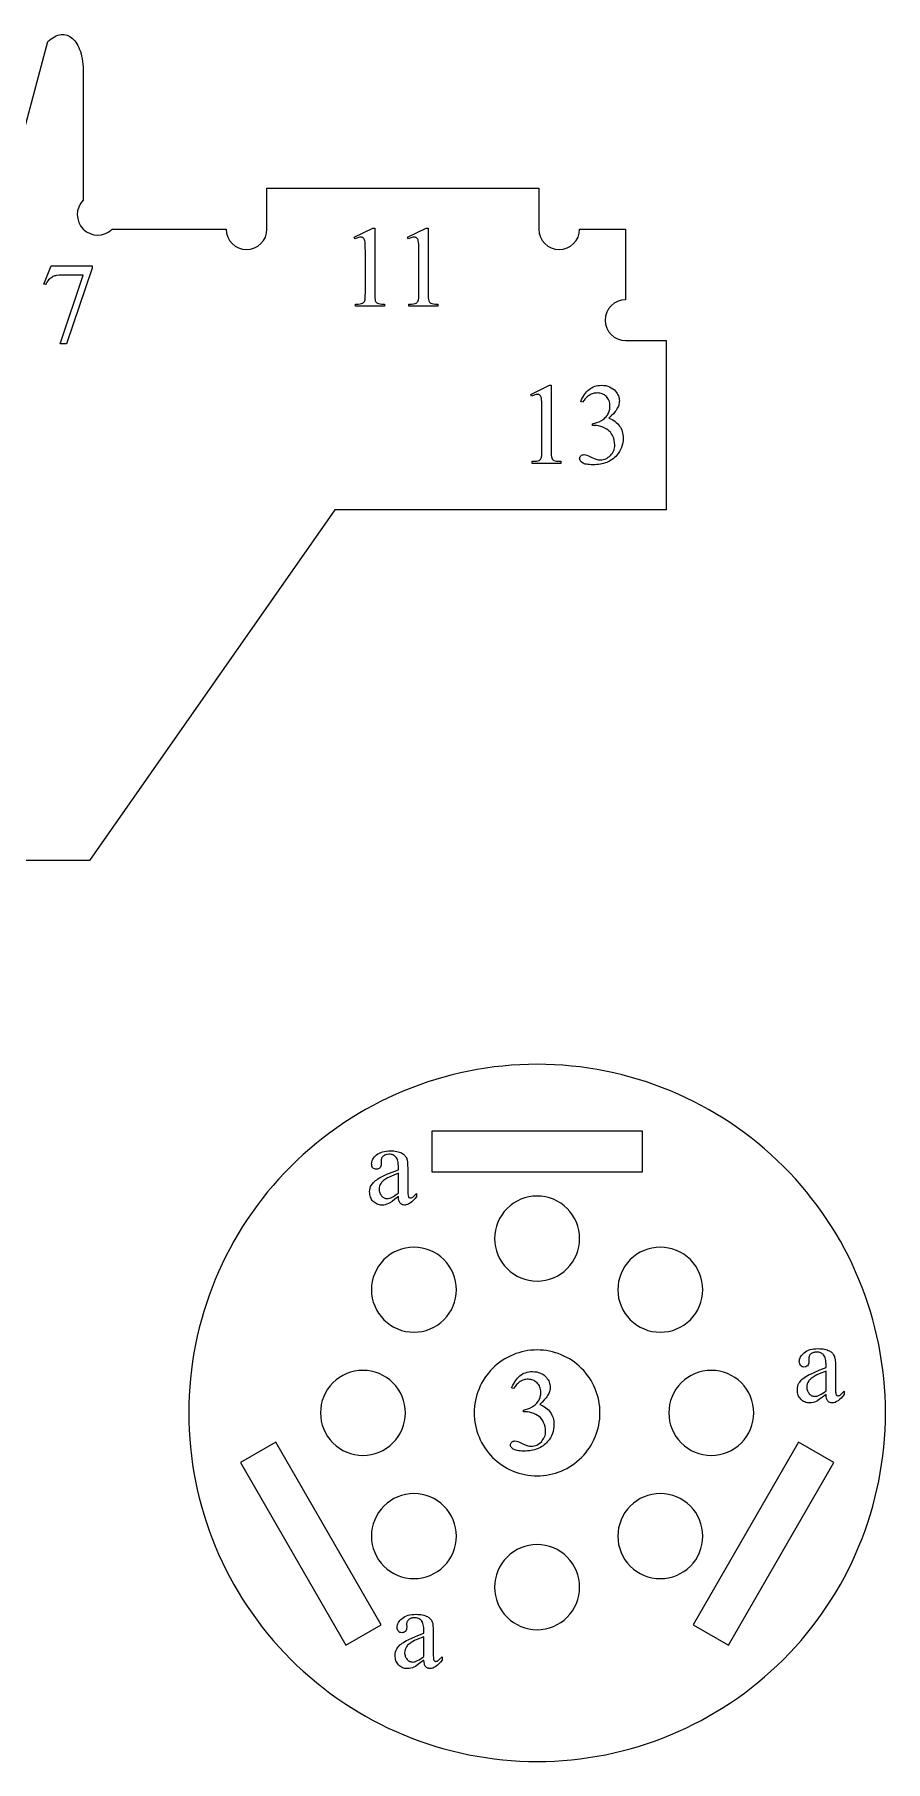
# Model space of a CAD drawing. Extents: x 9 to 960, y -397 to 558.
# Drawn here: x 188.7 to 288.9, y 350.1 to 553.3 of the extents above; entities that cross this region are included whole.
import ezdxf

# ---------------------------------------------------------------- set-up
doc = ezdxf.new("R2010")
doc.units = 0
doc.header["$MEASUREMENT"] = 0
for name, color, linetype in [('EXT', 1, 'CONTINUOUS'), ('INT', 5, 'CONTINUOUS'), ('TEXT', 18, 'CONTINUOUS')]:
    doc.layers.add(name, color=color, linetype=linetype)

msp = doc.modelspace()

# ---------------------------------------------------------------- linework, layer by layer
at = {"layer": 'EXT'}
msp.add_lwpolyline([(181.07, 517.89), (190.3, 552.45), (190.5, 552.63), (190.71, 552.78), (190.91, 552.91), (191.11, 553.02), (191.3, 553.12), (191.5, 553.19), (191.69, 553.24), (191.87, 553.27), (192.06, 553.28), (192.24, 553.27), (192.41, 553.24), (192.58, 553.2), (192.75, 553.14), (192.91, 553.05), (193.06, 552.95), (193.21, 552.83), (193.35, 552.7), (193.49, 552.55), (193.62, 552.38), (193.74, 552.19), (193.85, 551.99), (193.95, 551.77), (194.05, 551.53), (194.14, 551.28), (194.22, 551.01), (194.29, 550.73), (194.34, 550.43), (194.39, 550.11), (194.43, 549.79), (194.46, 549.44), (194.48, 549.09), (194.48, 548.71), (194.48, 533.78, 1), (197.88, 530.39), (211.3, 530.39, 1), (216.1, 530.39), (216.1, 535.19), (248.1, 535.19), (248.1, 530.39, 1), (252.9, 530.39), (258.3, 530.39), (258.3, 522.08, 1), (258.3, 517.28), (263.1, 517.28), (263.1, 497.36), (224.08, 497.36), (195.23, 456.11), (173.47, 456.11)], format="xyb", dxfattribs=at)
msp.add_lwpolyline([(247.9, 432.15, 0.414214), (206.9, 391.15, 0.414214), (247.9, 350.15, 0.414214), (288.9, 391.15, 0.414214)], format="xyb", close=True, dxfattribs=at)
at = {"layer": 'INT'}
for points in [[(235.5, 419.5), (260.3, 419.5), (260.3, 424.3), (235.5, 424.3)], [(229.55, 366.23), (217.15, 387.71), (212.99, 385.31), (225.39, 363.83)], [(278.65, 387.71), (266.25, 366.23), (270.41, 363.83), (282.81, 385.31)]]:
    msp.add_lwpolyline(points, close=True, dxfattribs=at)
for points in [[(247.9, 416.65, 0.414214), (242.9, 411.65, 0.414214), (247.9, 406.65, 0.414214), (252.9, 411.65, 0.414214)], [(233.4, 410.64, 0.414214), (228.4, 405.64, 0.414214), (233.4, 400.64, 0.414214), (238.4, 405.64, 0.414214)], [(262.4, 410.64, 0.414214), (257.4, 405.64, 0.414214), (262.4, 400.64, 0.414214), (267.4, 405.64, 0.414214)], [(247.9, 398.55, 0.414214), (240.5, 391.15, 0.414214), (247.9, 383.75, 0.414214), (255.3, 391.15, 0.414214)], [(227.4, 396.15, 0.414214), (222.4, 391.15, 0.414214), (227.4, 386.15, 0.414214), (232.4, 391.15, 0.414214)], [(268.4, 396.15, 0.414214), (263.4, 391.15, 0.414214), (268.4, 386.15, 0.414214), (273.4, 391.15, 0.414214)], [(233.4, 381.65, 0.414214), (228.4, 376.65, 0.414214), (233.4, 371.65, 0.414214), (238.4, 376.65, 0.414214)], [(262.4, 381.65, 0.414214), (257.4, 376.65, 0.414214), (262.4, 371.65, 0.414214), (267.4, 376.65, 0.414214)], [(247.9, 375.65, 0.414214), (242.9, 370.65, 0.414214), (247.9, 365.65, 0.414214), (252.9, 370.65, 0.414214)]]:
    msp.add_lwpolyline(points, format="xyb", close=True, dxfattribs=at)
at = {"layer": 'TEXT'}
for points in [[(226.37, 529.44), (228.56, 530.51), (228.78, 530.51), (228.78, 522.91), (228.79, 522.57), (228.8, 522.3), (228.82, 522.1), (228.85, 521.97), (228.89, 521.88), (228.94, 521.8), (229.02, 521.74), (229.11, 521.68), (229.23, 521.64), (229.41, 521.6), (229.64, 521.58), (229.92, 521.57), (229.92, 521.32), (226.53, 521.32), (226.53, 521.57), (226.82, 521.58), (227.06, 521.6), (227.23, 521.64), (227.36, 521.68), (227.44, 521.73), (227.51, 521.79), (227.57, 521.86), (227.61, 521.94), (227.65, 522.06), (227.67, 522.26), (227.68, 522.55), (227.69, 522.91), (227.69, 527.77), (227.68, 528.22), (227.67, 528.58), (227.65, 528.85), (227.62, 529.03), (227.59, 529.13), (227.56, 529.21), (227.51, 529.29), (227.45, 529.34), (227.39, 529.39), (227.32, 529.42), (227.24, 529.44), (227.16, 529.44), (227.02, 529.43), (226.86, 529.39), (226.68, 529.33), (226.47, 529.24)], [(232.66, 529.44), (234.86, 530.51), (235.07, 530.51), (235.07, 522.91), (235.08, 522.57), (235.09, 522.3), (235.11, 522.1), (235.14, 521.97), (235.18, 521.88), (235.23, 521.8), (235.31, 521.74), (235.4, 521.68), (235.52, 521.64), (235.7, 521.6), (235.93, 521.58), (236.21, 521.57), (236.21, 521.32), (232.82, 521.32), (232.82, 521.57), (233.11, 521.58), (233.35, 521.6), (233.53, 521.64), (233.65, 521.68), (233.73, 521.73), (233.8, 521.79), (233.86, 521.86), (233.91, 521.94), (233.94, 522.06), (233.96, 522.26), (233.97, 522.55), (233.98, 522.91), (233.98, 527.77), (233.97, 528.22), (233.96, 528.58), (233.94, 528.85), (233.91, 529.03), (233.88, 529.13), (233.85, 529.21), (233.8, 529.29), (233.74, 529.34), (233.68, 529.39), (233.61, 529.42), (233.53, 529.44), (233.45, 529.44), (233.31, 529.43), (233.15, 529.39), (232.97, 529.33), (232.76, 529.24)], [(190.69, 526.06), (195.52, 526.06), (195.52, 525.81), (192.52, 516.88), (191.77, 516.88), (194.46, 524.98), (191.98, 524.98), (191.64, 524.97), (191.34, 524.94), (191.22, 524.91), (191.1, 524.88), (191, 524.84), (190.92, 524.8), (190.78, 524.72), (190.65, 524.63), (190.53, 524.53), (190.41, 524.41), (190.3, 524.29), (190.2, 524.16), (190.11, 524.01), (190.02, 523.86), (189.83, 523.93)], [(247.15, 510.95), (249.34, 512.02), (249.56, 512.02), (249.56, 504.42), (249.56, 504.08), (249.57, 503.81), (249.59, 503.61), (249.62, 503.48), (249.66, 503.39), (249.72, 503.31), (249.79, 503.25), (249.88, 503.19), (250.01, 503.15), (250.19, 503.11), (250.41, 503.09), (250.69, 503.08), (250.69, 502.83), (247.31, 502.83), (247.31, 503.08), (247.6, 503.09), (247.83, 503.11), (248.01, 503.15), (248.13, 503.19), (248.22, 503.24), (248.29, 503.3), (248.35, 503.37), (248.39, 503.45), (248.42, 503.57), (248.45, 503.77), (248.46, 504.06), (248.46, 504.42), (248.46, 509.28), (248.46, 509.73), (248.45, 510.08), (248.43, 510.36), (248.4, 510.54), (248.37, 510.64), (248.33, 510.72), (248.28, 510.79), (248.23, 510.85), (248.16, 510.9), (248.09, 510.93), (248.02, 510.94), (247.93, 510.95), (247.8, 510.94), (247.64, 510.9), (247.46, 510.84), (247.25, 510.75)], [(253.04, 510.12), (253.14, 510.34), (253.25, 510.55), (253.36, 510.75), (253.48, 510.93), (253.6, 511.1), (253.73, 511.25), (253.87, 511.4), (254.02, 511.53), (254.17, 511.64), (254.33, 511.74), (254.5, 511.83), (254.68, 511.9), (254.86, 511.95), (255.06, 511.99), (255.26, 512.01), (255.48, 512.02), (255.74, 512.01), (255.99, 511.98), (256.22, 511.92), (256.43, 511.84), (256.63, 511.74), (256.82, 511.62), (256.99, 511.48), (257.14, 511.32), (257.24, 511.18), (257.33, 511.05), (257.41, 510.91), (257.47, 510.77), (257.51, 510.63), (257.55, 510.49), (257.57, 510.34), (257.58, 510.19), (257.57, 510.07), (257.56, 509.95), (257.53, 509.82), (257.5, 509.7), (257.46, 509.57), (257.4, 509.45), (257.34, 509.32), (257.27, 509.2), (257.19, 509.07), (257.09, 508.94), (256.88, 508.68), (256.63, 508.42), (256.34, 508.16), (256.54, 508.08), (256.73, 507.98), (256.91, 507.88), (257.07, 507.77), (257.22, 507.65), (257.36, 507.52), (257.48, 507.38), (257.6, 507.23), (257.7, 507.08), (257.78, 506.92), (257.86, 506.75), (257.91, 506.58), (257.96, 506.4), (257.99, 506.21), (258.01, 506.01), (258.02, 505.81), (258.01, 505.53), (257.97, 505.25), (257.92, 504.98), (257.84, 504.72), (257.73, 504.48), (257.6, 504.24), (257.45, 504.01), (257.28, 503.79), (257.15, 503.65), (257.02, 503.53), (256.88, 503.41), (256.74, 503.3), (256.59, 503.2), (256.43, 503.11), (256.26, 503.03), (256.09, 502.95), (255.91, 502.89), (255.73, 502.83), (255.53, 502.78), (255.34, 502.74), (255.13, 502.71), (254.92, 502.69), (254.7, 502.68), (254.47, 502.67), (254.25, 502.68), (254.05, 502.69), (253.87, 502.71), (253.71, 502.73), (253.56, 502.76), (253.43, 502.8), (253.32, 502.85), (253.23, 502.9), (253.09, 503.02), (253.03, 503.07), (252.99, 503.13), (252.95, 503.2), (252.92, 503.26), (252.91, 503.32), (252.9, 503.38), (252.91, 503.48), (252.94, 503.57), (252.99, 503.65), (253.06, 503.72), (253.14, 503.79), (253.23, 503.83), (253.33, 503.86), (253.43, 503.87), (253.6, 503.86), (253.77, 503.82), (253.96, 503.74), (254.28, 503.57), (254.62, 503.41), (254.74, 503.36), (254.84, 503.32), (254.96, 503.29), (255.09, 503.27), (255.22, 503.26), (255.36, 503.25), (255.53, 503.26), (255.69, 503.28), (255.84, 503.33), (255.99, 503.38), (256.14, 503.46), (256.28, 503.55), (256.41, 503.65), (256.54, 503.78), (256.66, 503.91), (256.76, 504.05), (256.84, 504.2), (256.91, 504.35), (256.97, 504.51), (257.01, 504.67), (257.03, 504.84), (257.04, 505.02), (257.02, 505.28), (256.98, 505.54), (256.91, 505.79), (256.81, 506.04), (256.72, 506.21), (256.63, 506.37), (256.53, 506.5), (256.43, 506.6), (256.27, 506.73), (256.09, 506.86), (255.88, 506.97), (255.64, 507.08), (255.39, 507.18), (255.14, 507.25), (254.89, 507.29), (254.63, 507.3), (254.42, 507.3), (254.42, 507.5), (254.55, 507.52), (254.68, 507.55), (254.94, 507.63), (255.21, 507.74), (255.47, 507.88), (255.6, 507.96), (255.71, 508.04), (255.82, 508.13), (255.92, 508.22), (256.02, 508.32), (256.1, 508.42), (256.17, 508.52), (256.24, 508.63), (256.29, 508.74), (256.34, 508.85), (256.38, 508.97), (256.41, 509.09), (256.44, 509.21), (256.46, 509.33), (256.47, 509.46), (256.47, 509.59), (256.47, 509.76), (256.45, 509.92), (256.41, 510.07), (256.37, 510.21), (256.31, 510.34), (256.23, 510.47), (256.15, 510.59), (256.05, 510.7), (255.94, 510.79), (255.82, 510.88), (255.7, 510.95), (255.57, 511.01), (255.43, 511.06), (255.29, 511.09), (255.14, 511.11), (254.98, 511.12), (254.85, 511.11), (254.73, 511.1), (254.61, 511.08), (254.49, 511.05), (254.37, 511.01), (254.26, 510.96), (254.15, 510.91), (254.04, 510.84), (253.93, 510.77), (253.83, 510.69), (253.73, 510.6), (253.63, 510.5), (253.53, 510.39), (253.44, 510.27), (253.26, 510.02)], [(231.58, 416.59), (231.15, 416.27), (230.82, 416.02), (230.57, 415.85), (230.4, 415.76), (230.22, 415.69), (230.03, 415.63), (229.84, 415.6), (229.64, 415.59), (229.48, 415.6), (229.34, 415.62), (229.2, 415.65), (229.06, 415.7), (228.94, 415.76), (228.82, 415.84), (228.71, 415.92), (228.6, 416.02), (228.5, 416.14), (228.42, 416.26), (228.35, 416.39), (228.29, 416.52), (228.25, 416.67), (228.22, 416.82), (228.2, 416.99), (228.19, 417.16), (228.2, 417.37), (228.24, 417.57), (228.3, 417.76), (228.39, 417.93), (228.47, 418.04), (228.55, 418.15), (228.65, 418.26), (228.76, 418.37), (228.89, 418.47), (229.03, 418.58), (229.17, 418.68), (229.34, 418.78), (229.52, 418.88), (229.73, 418.99), (230.23, 419.22), (230.85, 419.47), (231.58, 419.75), (231.58, 419.99), (231.57, 420.2), (231.56, 420.41), (231.54, 420.59), (231.5, 420.75), (231.46, 420.9), (231.41, 421.03), (231.36, 421.14), (231.29, 421.23), (231.21, 421.31), (231.13, 421.38), (231.03, 421.44), (230.93, 421.49), (230.82, 421.53), (230.71, 421.55), (230.58, 421.57), (230.45, 421.57), (230.25, 421.56), (230.16, 421.54), (230.07, 421.52), (229.99, 421.48), (229.92, 421.45), (229.85, 421.4), (229.78, 421.35), (229.67, 421.23), (229.63, 421.17), (229.6, 421.1), (229.57, 421.04), (229.55, 420.97), (229.54, 420.9), (229.53, 420.83), (229.55, 420.44), (229.54, 420.3), (229.51, 420.17), (229.46, 420.06), (229.39, 419.97), (229.31, 419.9), (229.21, 419.85), (229.1, 419.82), (228.98, 419.81), (228.86, 419.82), (228.76, 419.85), (228.66, 419.9), (228.58, 419.98), (228.51, 420.07), (228.46, 420.18), (228.43, 420.31), (228.42, 420.45), (228.43, 420.59), (228.46, 420.73), (228.51, 420.87), (228.57, 421), (228.65, 421.13), (228.75, 421.25), (228.87, 421.38), (229.01, 421.5), (229.16, 421.61), (229.33, 421.71), (229.51, 421.79), (229.71, 421.86), (229.92, 421.91), (230.15, 421.95), (230.39, 421.97), (230.65, 421.98), (230.85, 421.97), (231.03, 421.96), (231.21, 421.94), (231.38, 421.91), (231.55, 421.87), (231.7, 421.82), (231.84, 421.77), (231.98, 421.71), (232.07, 421.65), (232.16, 421.59), (232.24, 421.52), (232.32, 421.44), (232.38, 421.36), (232.45, 421.27), (232.5, 421.17), (232.55, 421.06), (232.58, 420.98), (232.6, 420.88), (232.64, 420.63), (232.66, 420.3), (232.67, 419.89), (232.67, 417.83), (232.68, 417.13), (232.69, 416.9), (232.71, 416.76), (232.72, 416.67), (232.75, 416.6), (232.78, 416.54), (232.81, 416.5), (232.85, 416.47), (232.9, 416.45), (232.94, 416.44), (232.99, 416.44), (233.09, 416.45), (233.18, 416.48), (233.26, 416.54), (233.38, 416.65), (233.71, 416.97), (233.71, 416.59), (233.53, 416.36), (233.35, 416.16), (233.17, 415.99), (232.99, 415.85), (232.81, 415.74), (232.64, 415.66), (232.46, 415.61), (232.38, 415.6), (232.29, 415.6), (232.14, 415.61), (232.07, 415.63), (232, 415.66), (231.94, 415.69), (231.88, 415.73), (231.83, 415.77), (231.78, 415.82), (231.73, 415.89), (231.69, 415.96), (231.66, 416.04), (231.63, 416.13), (231.59, 416.34)], [(231.58, 417.03), (231.58, 419.34), (230.75, 419), (230.47, 418.88), (230.28, 418.78), (230.04, 418.63), (229.83, 418.48), (229.66, 418.33), (229.59, 418.25), (229.53, 418.17), (229.43, 418), (229.36, 417.83), (229.32, 417.66), (229.31, 417.47), (229.31, 417.35), (229.32, 417.24), (229.35, 417.14), (229.38, 417.03), (229.42, 416.94), (229.47, 416.85), (229.53, 416.76), (229.59, 416.68), (229.67, 416.6), (229.74, 416.54), (229.82, 416.49), (229.9, 416.44), (229.98, 416.41), (230.07, 416.38), (230.16, 416.37), (230.25, 416.36), (230.38, 416.37), (230.52, 416.4), (230.67, 416.46), (230.83, 416.53), (231, 416.62), (231.19, 416.74), (231.38, 416.87)], [(281.91, 393.32), (281.49, 393), (281.15, 392.75), (280.9, 392.58), (280.74, 392.49), (280.55, 392.42), (280.37, 392.36), (280.17, 392.33), (279.97, 392.32), (279.82, 392.33), (279.67, 392.35), (279.53, 392.38), (279.4, 392.43), (279.27, 392.49), (279.15, 392.56), (279.04, 392.65), (278.93, 392.75), (278.84, 392.87), (278.75, 392.99), (278.68, 393.12), (278.63, 393.25), (278.58, 393.4), (278.55, 393.55), (278.53, 393.72), (278.53, 393.89), (278.54, 394.1), (278.58, 394.3), (278.64, 394.49), (278.72, 394.66), (278.8, 394.77), (278.89, 394.88), (278.98, 394.99), (279.1, 395.1), (279.22, 395.2), (279.36, 395.31), (279.51, 395.41), (279.67, 395.51), (279.85, 395.61), (280.06, 395.72), (280.57, 395.95), (281.18, 396.2), (281.91, 396.48), (281.91, 396.72), (281.91, 396.93), (281.89, 397.13), (281.87, 397.32), (281.84, 397.48), (281.8, 397.63), (281.75, 397.76), (281.69, 397.87), (281.62, 397.96), (281.55, 398.04), (281.46, 398.11), (281.37, 398.17), (281.27, 398.22), (281.16, 398.25), (281.04, 398.28), (280.92, 398.3), (280.78, 398.3), (280.58, 398.29), (280.49, 398.27), (280.41, 398.25), (280.33, 398.21), (280.25, 398.18), (280.18, 398.13), (280.12, 398.08), (280.01, 397.96), (279.96, 397.9), (279.93, 397.83), (279.9, 397.77), (279.88, 397.7), (279.87, 397.63), (279.87, 397.56), (279.88, 397.17), (279.87, 397.03), (279.84, 396.9), (279.79, 396.79), (279.72, 396.7), (279.64, 396.63), (279.54, 396.58), (279.44, 396.55), (279.32, 396.54), (279.2, 396.55), (279.09, 396.58), (279, 396.63), (278.91, 396.71), (278.85, 396.8), (278.8, 396.91), (278.77, 397.04), (278.76, 397.18), (278.77, 397.32), (278.79, 397.46), (278.84, 397.6), (278.9, 397.73), (278.99, 397.86), (279.09, 397.98), (279.2, 398.11), (279.34, 398.23), (279.5, 398.34), (279.66, 398.44), (279.85, 398.52), (280.04, 398.59), (280.26, 398.64), (280.48, 398.68), (280.72, 398.7), (280.98, 398.71), (281.18, 398.7), (281.37, 398.69), (281.55, 398.67), (281.72, 398.64), (281.88, 398.6), (282.03, 398.55), (282.17, 398.5), (282.31, 398.43), (282.4, 398.38), (282.49, 398.32), (282.57, 398.25), (282.65, 398.17), (282.72, 398.09), (282.78, 398), (282.84, 397.9), (282.89, 397.79), (282.91, 397.71), (282.94, 397.61), (282.98, 397.36), (283, 397.03), (283.01, 396.62), (283.01, 394.56), (283.01, 393.86), (283.02, 393.63), (283.04, 393.49), (283.06, 393.4), (283.08, 393.33), (283.11, 393.27), (283.15, 393.23), (283.19, 393.2), (283.23, 393.18), (283.28, 393.17), (283.32, 393.16), (283.42, 393.18), (283.51, 393.21), (283.6, 393.27), (283.71, 393.38), (284.05, 393.7), (284.05, 393.32), (283.86, 393.09), (283.68, 392.89), (283.5, 392.72), (283.32, 392.58), (283.14, 392.47), (282.97, 392.39), (282.8, 392.34), (282.71, 392.33), (282.63, 392.33), (282.47, 392.34), (282.4, 392.36), (282.34, 392.38), (282.27, 392.42), (282.21, 392.46), (282.16, 392.5), (282.11, 392.55), (282.06, 392.62), (282.02, 392.69), (281.99, 392.77), (281.96, 392.86), (281.93, 393.07)], [(244.9, 394.11), (245, 394.33), (245.11, 394.53), (245.22, 394.73), (245.34, 394.91), (245.46, 395.08), (245.59, 395.24), (245.73, 395.38), (245.87, 395.51), (246.02, 395.63), (246.19, 395.73), (246.35, 395.81), (246.53, 395.88), (246.72, 395.93), (246.92, 395.97), (247.12, 396), (247.34, 396), (247.6, 395.99), (247.85, 395.96), (248.08, 395.91), (248.29, 395.83), (248.49, 395.73), (248.68, 395.61), (248.84, 395.47), (249, 395.3), (249.1, 395.17), (249.19, 395.03), (249.26, 394.9), (249.32, 394.76), (249.37, 394.62), (249.41, 394.47), (249.43, 394.33), (249.43, 394.18), (249.43, 394.06), (249.42, 393.93), (249.39, 393.81), (249.36, 393.68), (249.31, 393.56), (249.26, 393.43), (249.2, 393.31), (249.13, 393.18), (249.04, 393.05), (248.95, 392.93), (248.74, 392.67), (248.49, 392.41), (248.2, 392.15), (248.4, 392.06), (248.59, 391.97), (248.77, 391.86), (248.93, 391.75), (249.08, 391.63), (249.22, 391.5), (249.34, 391.37), (249.45, 391.22), (249.55, 391.06), (249.64, 390.9), (249.71, 390.74), (249.77, 390.56), (249.82, 390.38), (249.85, 390.19), (249.87, 390), (249.88, 389.8), (249.87, 389.51), (249.83, 389.23), (249.77, 388.97), (249.69, 388.71), (249.59, 388.46), (249.46, 388.22), (249.31, 387.99), (249.14, 387.77), (249.01, 387.64), (248.88, 387.51), (248.74, 387.4), (248.6, 387.29), (248.45, 387.19), (248.29, 387.09), (248.12, 387.01), (247.95, 386.94), (247.77, 386.87), (247.58, 386.82), (247.39, 386.77), (247.19, 386.73), (246.99, 386.7), (246.77, 386.68), (246.55, 386.66), (246.33, 386.66), (246.11, 386.66), (245.91, 386.67), (245.73, 386.69), (245.56, 386.72), (245.42, 386.75), (245.29, 386.79), (245.18, 386.83), (245.09, 386.88), (244.95, 387), (244.89, 387.06), (244.84, 387.12), (244.81, 387.18), (244.78, 387.24), (244.77, 387.31), (244.76, 387.37), (244.77, 387.46), (244.8, 387.55), (244.85, 387.63), (244.92, 387.71), (245, 387.77), (245.09, 387.82), (245.19, 387.84), (245.29, 387.85), (245.46, 387.84), (245.63, 387.8), (245.82, 387.72), (246.14, 387.56), (246.48, 387.39), (246.6, 387.34), (246.69, 387.31), (246.82, 387.28), (246.95, 387.25), (247.08, 387.24), (247.22, 387.24), (247.38, 387.24), (247.55, 387.27), (247.7, 387.31), (247.85, 387.37), (248, 387.44), (248.13, 387.53), (248.27, 387.64), (248.4, 387.76), (248.51, 387.89), (248.61, 388.04), (248.7, 388.18), (248.77, 388.33), (248.83, 388.49), (248.87, 388.66), (248.89, 388.83), (248.9, 389), (248.88, 389.26), (248.84, 389.52), (248.77, 389.77), (248.66, 390.02), (248.58, 390.2), (248.48, 390.35), (248.39, 390.48), (248.29, 390.59), (248.13, 390.72), (247.95, 390.84), (247.74, 390.96), (247.5, 391.07), (247.25, 391.16), (247, 391.23), (246.75, 391.27), (246.49, 391.29), (246.28, 391.29), (246.28, 391.48), (246.41, 391.5), (246.54, 391.53), (246.8, 391.61), (247.06, 391.72), (247.33, 391.86), (247.45, 391.94), (247.57, 392.03), (247.68, 392.11), (247.78, 392.21), (247.87, 392.3), (247.96, 392.4), (248.03, 392.51), (248.09, 392.61), (248.15, 392.72), (248.2, 392.84), (248.24, 392.95), (248.27, 393.07), (248.3, 393.19), (248.32, 393.32), (248.33, 393.45), (248.33, 393.58), (248.33, 393.74), (248.31, 393.9), (248.27, 394.05), (248.23, 394.19), (248.17, 394.33), (248.09, 394.45), (248, 394.57), (247.9, 394.68), (247.79, 394.78), (247.68, 394.86), (247.55, 394.94), (247.42, 395), (247.29, 395.04), (247.14, 395.08), (247, 395.09), (246.84, 395.1), (246.71, 395.1), (246.59, 395.08), (246.47, 395.06), (246.35, 395.03), (246.23, 394.99), (246.12, 394.95), (246, 394.89), (245.9, 394.83), (245.79, 394.75), (245.69, 394.67), (245.58, 394.58), (245.49, 394.48), (245.39, 394.37), (245.3, 394.26), (245.12, 394)], [(281.91, 393.76), (281.91, 396.07), (281.09, 395.73), (280.81, 395.61), (280.62, 395.51), (280.37, 395.36), (280.17, 395.21), (280, 395.05), (279.93, 394.98), (279.87, 394.9), (279.77, 394.73), (279.7, 394.56), (279.65, 394.39), (279.64, 394.2), (279.64, 394.08), (279.66, 393.97), (279.68, 393.86), (279.71, 393.76), (279.75, 393.67), (279.8, 393.57), (279.86, 393.49), (279.93, 393.41), (280, 393.33), (280.07, 393.27), (280.15, 393.21), (280.23, 393.17), (280.32, 393.14), (280.4, 393.11), (280.49, 393.1), (280.58, 393.09), (280.71, 393.1), (280.85, 393.13), (281.01, 393.19), (281.17, 393.26), (281.34, 393.35), (281.52, 393.47), (281.71, 393.6)], [(234.58, 362.08), (234.15, 361.75), (233.82, 361.5), (233.57, 361.33), (233.4, 361.24), (233.22, 361.17), (233.03, 361.11), (232.84, 361.08), (232.64, 361.07), (232.48, 361.08), (232.34, 361.1), (232.2, 361.13), (232.06, 361.18), (231.94, 361.24), (231.82, 361.32), (231.71, 361.4), (231.6, 361.5), (231.5, 361.62), (231.42, 361.74), (231.35, 361.87), (231.29, 362), (231.25, 362.15), (231.22, 362.3), (231.2, 362.47), (231.19, 362.64), (231.2, 362.85), (231.24, 363.05), (231.3, 363.24), (231.39, 363.41), (231.47, 363.52), (231.55, 363.63), (231.65, 363.74), (231.76, 363.85), (231.89, 363.95), (232.03, 364.06), (232.17, 364.16), (232.34, 364.26), (232.52, 364.36), (232.73, 364.47), (233.23, 364.7), (233.85, 364.95), (234.58, 365.23), (234.58, 365.47), (234.57, 365.69), (234.56, 365.89), (234.54, 366.07), (234.5, 366.23), (234.46, 366.38), (234.41, 366.51), (234.36, 366.62), (234.29, 366.71), (234.21, 366.79), (234.13, 366.86), (234.03, 366.92), (233.93, 366.97), (233.83, 367.01), (233.71, 367.03), (233.58, 367.05), (233.45, 367.05), (233.25, 367.04), (233.16, 367.02), (233.07, 367), (232.99, 366.97), (232.92, 366.93), (232.85, 366.88), (232.79, 366.83), (232.67, 366.71), (232.63, 366.65), (232.6, 366.59), (232.57, 366.52), (232.55, 366.45), (232.54, 366.38), (232.53, 366.31), (232.55, 365.93), (232.54, 365.78), (232.51, 365.65), (232.46, 365.55), (232.39, 365.45), (232.31, 365.38), (232.21, 365.33), (232.1, 365.3), (231.98, 365.29), (231.86, 365.3), (231.76, 365.33), (231.66, 365.38), (231.58, 365.46), (231.51, 365.55), (231.46, 365.66), (231.43, 365.79), (231.42, 365.93), (231.43, 366.07), (231.46, 366.21), (231.51, 366.35), (231.57, 366.48), (231.65, 366.61), (231.75, 366.74), (231.87, 366.86), (232.01, 366.98), (232.16, 367.09), (232.33, 367.19), (232.51, 367.27), (232.71, 367.34), (232.92, 367.39), (233.15, 367.43), (233.39, 367.45), (233.65, 367.46), (233.85, 367.45), (234.03, 367.44), (234.21, 367.42), (234.38, 367.39), (234.55, 367.35), (234.7, 367.31), (234.84, 367.25), (234.98, 367.19), (235.07, 367.13), (235.16, 367.07), (235.24, 367), (235.32, 366.92), (235.38, 366.84), (235.45, 366.75), (235.5, 366.65), (235.55, 366.54), (235.58, 366.46), (235.61, 366.36), (235.64, 366.11), (235.66, 365.78), (235.67, 365.37), (235.67, 363.31), (235.68, 362.61), (235.69, 362.38), (235.71, 362.24), (235.72, 362.15), (235.75, 362.08), (235.78, 362.02), (235.81, 361.98), (235.85, 361.95), (235.9, 361.93), (235.94, 361.92), (235.99, 361.92), (236.09, 361.93), (236.18, 361.96), (236.26, 362.03), (236.38, 362.13), (236.71, 362.45), (236.71, 362.08), (236.53, 361.84), (236.35, 361.64), (236.17, 361.47), (235.99, 361.33), (235.81, 361.22), (235.64, 361.14), (235.46, 361.1), (235.38, 361.08), (235.29, 361.08), (235.14, 361.09), (235.07, 361.11), (235, 361.14), (234.94, 361.17), (234.88, 361.21), (234.83, 361.25), (234.78, 361.31), (234.73, 361.37), (234.69, 361.44), (234.66, 361.52), (234.63, 361.61), (234.59, 361.82)], [(234.58, 362.51), (234.58, 364.82), (233.75, 364.48), (233.47, 364.36), (233.28, 364.26), (233.04, 364.11), (232.83, 363.96), (232.66, 363.81), (232.59, 363.73), (232.53, 363.65), (232.43, 363.49), (232.36, 363.32), (232.32, 363.14), (232.31, 362.95), (232.31, 362.83), (232.33, 362.72), (232.35, 362.62), (232.38, 362.51), (232.42, 362.42), (232.47, 362.33), (232.53, 362.24), (232.59, 362.16), (232.67, 362.08), (232.74, 362.02), (232.82, 361.97), (232.9, 361.92), (232.98, 361.89), (233.07, 361.86), (233.16, 361.85), (233.25, 361.84), (233.38, 361.85), (233.52, 361.88), (233.67, 361.94), (233.83, 362.01), (234, 362.1), (234.19, 362.22), (234.38, 362.35)]]:
    msp.add_lwpolyline(points, close=True, dxfattribs=at)

doc.saveas('drawing.dxf')
